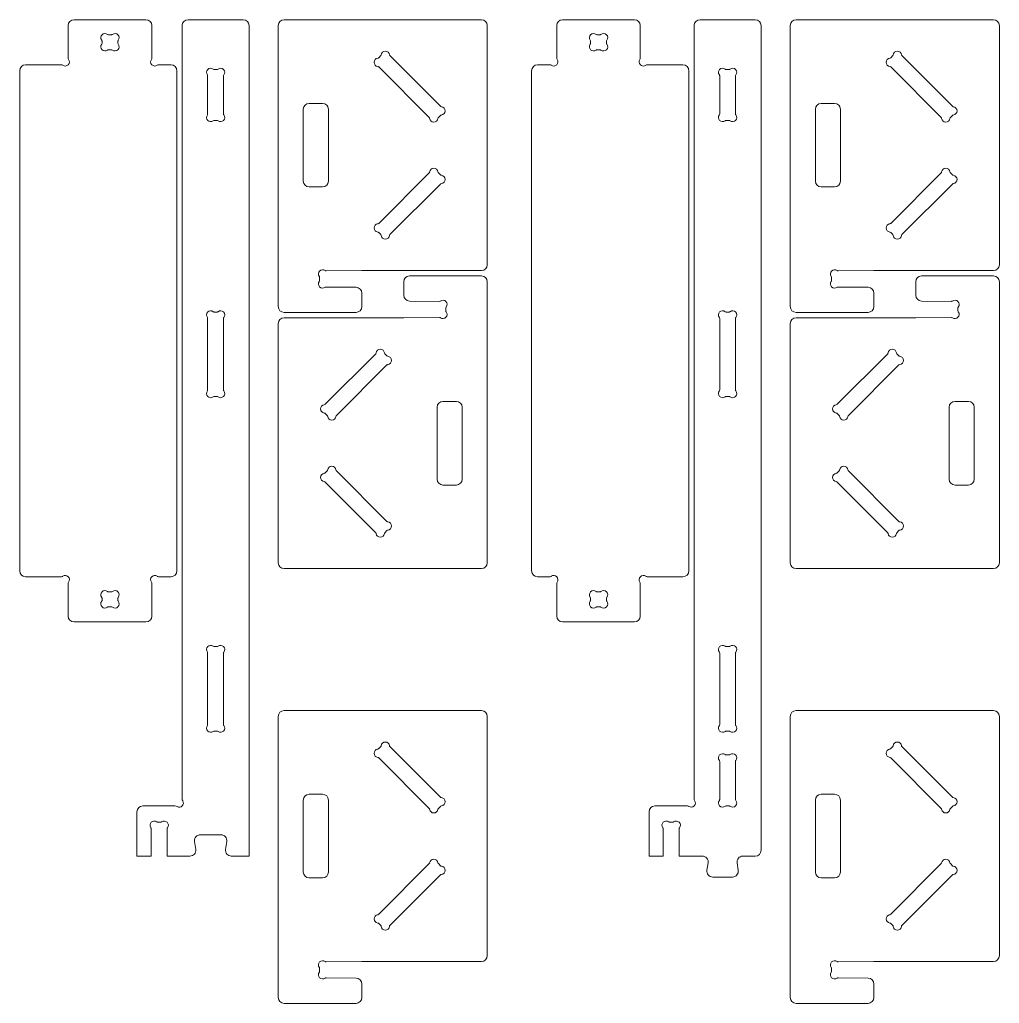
# Model space of a CAD drawing. Header units: millimetres. Extents: x 24 to 2420, y 24 to 1200.
# Drawn here: x 1249 to 2420, y 24 to 1200 of the extents above; entities that cross this region are included whole.
import ezdxf

# ---------------------------------------------------------------- set-up
doc = ezdxf.new("R2010")
doc.units = ezdxf.units.MM

msp = doc.modelspace()

# ---------------------------------------------------------------- linework, layer by layer
at = {"color": 7, "linetype": 'Continuous', "lineweight": 15}
for p, q in [((1399.9, 1199.9), (1313.9, 1199.9)), ((1516.2, 1199.9), (1450.2, 1199.9)), ((1801.1, 1199.9), (1565.1, 1199.9)), ((1898.1, 1199.9), (1984.1, 1199.9)), ((2128.5, 1199.9), (2062.5, 1199.9)), ((2413.4, 1199.9), (2177.4, 1199.9)), ((1306.9, 1192.9), (1306.9, 1153.9)), ((1406.9, 1153.9), (1406.9, 1192.9)), ((1443.2, 268.7), (1443.2, 1192.9)), ((1523.2, 199.9), (1523.2, 1192.9)), ((1558.1, 1192.9), (1558.1, 856.9)), ((1808.1, 906.9), (1808.1, 1192.9)), ((1891.1, 1153.9), (1891.1, 1192.9)), ((1991.1, 1192.9), (1991.1, 1153.9)), ((2055.5, 267.9), (2055.5, 1192.9)), ((2135.5, 206.9), (2135.5, 1192.9)), ((2170.4, 1192.9), (2170.4, 856.9)), ((2420.4, 906.9), (2420.4, 1192.9)), ((1358.6, 1181.9), (1355.1, 1181.9)), ((1939.4, 1181.9), (1942.9, 1181.9)), ((1347.4, 1174.2), (1347.4, 1171.7)), ((1366.4, 1171.7), (1366.4, 1174.2)), ((1931.6, 1171.7), (1931.6, 1174.2)), ((1950.6, 1174.2), (1950.6, 1171.7)), ((1355.1, 1163.9), (1358.6, 1163.9)), ((1680.7, 1156.9), (1678.2, 1154.4)), ((1752.1, 1096.4), (1691.6, 1156.9)), ((1942.9, 1163.9), (1939.4, 1163.9)), ((2292.9, 1156.9), (2290.5, 1154.4)), ((2364.3, 1096.4), (2303.9, 1156.9)), ((1298.9, 1145.9), (1255.9, 1145.9)), ((1429.9, 1145.9), (1414.9, 1145.9)), ((1678.2, 1143.4), (1738.7, 1083)), ((1868.1, 1145.9), (1883.2, 1145.9)), ((1999.1, 1145.9), (2042.1, 1145.9)), ((2290.5, 1143.4), (2350.9, 1083)), ((1248.9, 1138.9), (1248.9, 540.9)), ((1436.9, 540.9), (1436.9, 1138.9)), ((1473.7, 1087.2), (1473.7, 1132.7)), ((1481.5, 1140.4), (1485, 1140.4)), ((1492.7, 1132.7), (1492.7, 1087.2)), ((1861.1, 1138.9), (1861.1, 540.9)), ((2049.1, 540.9), (2049.1, 1138.9)), ((2086, 1087.2), (2086, 1132.7)), ((2093.7, 1140.4), (2097.2, 1140.4)), ((2105, 1132.7), (2105, 1087.2)), ((1611.1, 1099.9), (1595.1, 1099.9)), ((2223.4, 1099.9), (2207.4, 1099.9)), ((1588.1, 1092.9), (1588.1, 1006.9)), ((1618.1, 1006.9), (1618.1, 1092.9)), ((1749.6, 1083), (1752.1, 1085.4)), ((2200.4, 1092.9), (2200.4, 1006.9)), ((2230.4, 1006.9), (2230.4, 1092.9)), ((2361.9, 1083), (2364.3, 1085.4)), ((1485, 1079.4), (1481.5, 1079.4)), ((2097.2, 1079.4), (2093.7, 1079.4)), ((1738.7, 1016.9), (1678.2, 956.4)), ((1752.1, 1014.4), (1749.6, 1016.9)), ((2350.9, 1016.9), (2290.5, 956.4)), ((2364.3, 1014.4), (2361.9, 1016.9)), ((1595.1, 999.9), (1611.1, 999.9)), ((1691.6, 943), (1752.1, 1003.4)), ((2207.4, 999.9), (2223.4, 999.9)), ((2303.9, 943), (2364.3, 1003.4)), ((1678.2, 945.4), (1680.7, 943)), ((2290.5, 945.4), (2292.9, 943)), ((1658.1, 899.9), (1615.3, 899.5)), ((1658.1, 899.9), (1801.1, 899.9)), ((2270.4, 899.9), (2227.6, 899.5)), ((2270.4, 899.9), (2413.4, 899.9)), ((1607.6, 891.7), (1607.6, 888.2)), ((1708.1, 886.6), (1708.1, 870.5)), ((1801.1, 893.6), (1715.1, 893.6)), ((1808.1, 550.6), (1808.1, 886.6)), ((2219.9, 891.7), (2219.9, 888.2)), ((2320.4, 886.6), (2320.4, 870.5)), ((2413.4, 893.6), (2327.4, 893.6)), ((2420.4, 550.6), (2420.4, 886.6)), ((1615.3, 880.3), (1651.2, 880)), ((1658.1, 856.9), (1658.1, 873)), ((2227.6, 880.3), (2263.5, 880)), ((2270.4, 856.9), (2270.4, 873)), ((1751, 863.1), (1715.1, 863.5)), ((2363.2, 863.1), (2327.3, 863.5)), ((1481.5, 850.4), (1485, 850.4)), ((1565.1, 849.9), (1651.1, 849.9)), ((1758.6, 851.8), (1758.6, 855.3)), ((2093.7, 850.4), (2097.2, 850.4)), ((2177.4, 849.9), (2263.4, 849.9)), ((2370.9, 851.8), (2370.9, 855.3)), ((1473.7, 757.2), (1473.7, 842.7)), ((1492.7, 842.7), (1492.7, 757.2)), ((1558.1, 836.6), (1558.1, 550.6)), ((1708.1, 843.6), (1565.1, 843.6)), ((1708.1, 843.6), (1751, 844)), ((2086, 757.2), (2086, 842.7)), ((2105, 842.7), (2105, 757.2)), ((2170.4, 836.6), (2170.4, 550.6)), ((2320.4, 843.6), (2177.4, 843.6)), ((2320.4, 843.6), (2363.2, 844)), ((1674.7, 800.5), (1614.2, 740.1)), ((1688.1, 798), (1685.6, 800.5)), ((2286.9, 800.5), (2226.5, 740.1)), ((2300.3, 798), (2297.9, 800.5)), ((1627.6, 726.6), (1688.1, 787.1)), ((2239.9, 726.6), (2300.3, 787.1)), ((1485, 749.4), (1481.5, 749.4)), ((1771.1, 743.6), (1755.1, 743.6)), ((2097.2, 749.4), (2093.7, 749.4)), ((2383.4, 743.6), (2367.4, 743.6)), ((1748.1, 736.6), (1748.1, 650.6)), ((1778.1, 650.6), (1778.1, 736.6)), ((2360.4, 736.6), (2360.4, 650.6)), ((2390.4, 650.6), (2390.4, 736.6)), ((1614.2, 729.1), (1616.7, 726.6)), ((2226.5, 729.1), (2228.9, 726.6)), ((1616.7, 660.5), (1614.2, 658)), ((1688.1, 600.1), (1627.6, 660.5)), ((2228.9, 660.5), (2226.5, 658)), ((2300.3, 600.1), (2239.9, 660.5)), ((1614.2, 647.1), (1674.7, 586.6)), ((2226.5, 647.1), (2286.9, 586.6)), ((1755.1, 643.6), (1771.1, 643.6)), ((2367.4, 643.6), (2383.4, 643.6)), ((1685.6, 586.6), (1688.1, 589.1)), ((2297.9, 586.6), (2300.3, 589.1)), ((1565.1, 543.6), (1801.1, 543.6)), ((2177.4, 543.6), (2413.4, 543.6)), ((1298.9, 533.9), (1255.9, 533.9)), ((1429.9, 533.9), (1414.9, 533.9)), ((1868.1, 533.9), (1883.2, 533.9)), ((1999.1, 533.9), (2042.1, 533.9)), ((1306.9, 486.9), (1306.9, 525.9)), ((1406.9, 525.9), (1406.9, 486.9)), ((1891.1, 525.9), (1891.1, 486.9)), ((1991.1, 486.9), (1991.1, 525.9)), ((1347.4, 505.7), (1347.4, 508.2)), ((1355.1, 515.9), (1358.6, 515.9)), ((1366.4, 508.2), (1366.4, 505.7)), ((1931.6, 508.2), (1931.6, 505.7)), ((1942.9, 515.9), (1939.4, 515.9)), ((1950.6, 505.7), (1950.6, 508.2)), ((1358.6, 497.9), (1355.1, 497.9)), ((1939.4, 497.9), (1942.9, 497.9)), ((1399.9, 479.9), (1313.9, 479.9)), ((1898.1, 479.9), (1984.1, 479.9)), ((1481.5, 450.4), (1485, 450.4)), ((2093.7, 450.4), (2097.2, 450.4)), ((1473.7, 357.2), (1473.7, 442.7)), ((1492.7, 442.7), (1492.7, 357.2)), ((2086, 357.2), (2086, 442.7)), ((2105, 442.7), (2105, 357.2)), ((1558.1, 366.9), (1558.1, 30.9)), ((1801.1, 373.9), (1565.1, 373.9)), ((1808.1, 80.9), (1808.1, 366.9)), ((2170.4, 366.9), (2170.4, 30.9)), ((2413.4, 373.9), (2177.4, 373.9)), ((2420.4, 80.9), (2420.4, 366.9)), ((1485, 349.4), (1481.5, 349.4)), ((2097.2, 349.4), (2093.7, 349.4)), ((1680.7, 330.9), (1678.2, 328.4)), ((1752.1, 270.4), (1691.6, 330.9)), ((2292.9, 330.9), (2290.5, 328.4)), ((2364.3, 270.4), (2303.9, 330.9)), ((2093.7, 320.9), (2097.2, 320.9)), ((1678.2, 317.4), (1738.7, 257)), ((2086, 267.7), (2086, 313.2)), ((2105, 313.2), (2105, 267.7)), ((2290.5, 317.4), (2350.9, 257)), ((1611.1, 273.9), (1595.1, 273.9)), ((2223.4, 273.9), (2207.4, 273.9)), ((1434.5, 259.9), (1396.2, 259.9)), ((1588.1, 266.9), (1588.1, 180.9)), ((1618.1, 180.9), (1618.1, 266.9)), ((1749.6, 257), (1752.1, 259.4)), ((2047.5, 259.9), (2008.5, 259.9)), ((2097.2, 259.9), (2093.7, 259.9)), ((2200.4, 266.9), (2200.4, 180.9)), ((2230.4, 180.9), (2230.4, 266.9)), ((2361.9, 257), (2364.3, 259.4)), ((1389.2, 252.9), (1389.2, 199.9)), ((2001.5, 252.9), (2001.5, 199.9)), ((1414, 240.4), (1417.5, 240.4)), ((2026.2, 240.4), (2029.7, 240.4)), ((1406.2, 199.9), (1406.2, 232.7)), ((1425.2, 232.7), (1425.2, 199.9)), ((1489.6, 225.4), (1464.9, 225.4)), ((2018.5, 199.9), (2018.5, 232.7)), ((2037.5, 232.7), (2037.5, 199.9)), ((1459.4, 208), (1458, 217.3)), ((1495, 208), (1496.5, 217.3)), ((1406.2, 199.9), (1389.2, 199.9)), ((1452.5, 199.9), (1425.2, 199.9)), ((1523.2, 199.9), (1502, 199.9)), ((1738.7, 190.9), (1678.2, 130.4)), ((1752.1, 188.4), (1749.6, 190.9)), ((2018.5, 199.9), (2001.5, 199.9)), ((2065.3, 199.9), (2037.5, 199.9)), ((2072.2, 191.8), (2070.8, 183)), ((2106.8, 191.8), (2108.2, 183)), ((2128.5, 199.9), (2113.7, 199.9)), ((2350.9, 190.9), (2290.5, 130.4)), ((2364.3, 188.4), (2361.9, 190.9)), ((1691.6, 117), (1752.1, 177.4)), ((2303.9, 117), (2364.3, 177.4)), ((1595.1, 173.9), (1611.1, 173.9)), ((2101.3, 174.9), (2077.7, 174.9)), ((2207.4, 173.9), (2223.4, 173.9)), ((1678.2, 119.4), (1680.7, 117)), ((2290.5, 119.4), (2292.9, 117)), ((1658.1, 73.9), (1615.3, 73.5)), ((1658.1, 73.9), (1801.1, 73.9)), ((2270.4, 73.9), (2227.6, 73.5)), ((2270.4, 73.9), (2413.4, 73.9)), ((1607.6, 65.7), (1607.6, 62.2)), ((2219.9, 65.7), (2219.9, 62.2)), ((1615.3, 54.3), (1651.2, 54)), ((2227.6, 54.3), (2263.5, 54)), ((1658.1, 30.9), (1658.1, 47)), ((2270.4, 30.9), (2270.4, 47)), ((1565.1, 23.9), (1651.1, 23.9)), ((2177.4, 23.9), (2263.4, 23.9))]:
    msp.add_line(p, q, dxfattribs=at)
for centre, radius, start, end in [((1313.9, 1192.9), 7, 90, 180), ((1399.9, 1192.9), 7, 0, 90), ((1450.2, 1192.9), 7, 90, 180), ((1516.2, 1192.9), 7, 0, 90), ((1565.1, 1192.9), 7, 90, 180), ((1801.1, 1192.9), 7, 0, 90), ((1898.1, 1192.9), 7, 90, 180), ((1984.1, 1192.9), 7, 0, 90), ((2062.5, 1192.9), 7, 90, 180), ((2128.5, 1192.9), 7, 0, 90), ((2177.4, 1192.9), 7, 90, 180), ((2413.4, 1192.9), 7, 0, 90), ((1350.9, 1178.4), 5, 51.6871, 218.3129), ((1355.1, 1183.7), 1.8, 231.6871, 270), ((1358.6, 1183.7), 1.8, 270, 308.3129), ((1362.9, 1178.4), 5, 321.6871, 128.3129), ((1935.2, 1178.4), 5, 51.6871, 218.3129), ((1939.4, 1183.7), 1.8, 231.6871, 270), ((1942.9, 1183.7), 1.8, 270, 308.3129), ((1947.1, 1178.4), 5, 321.6871, 128.3129), ((1350.9, 1167.5), 5, 141.6871, 308.3129), ((1345.6, 1174.2), 1.8, 0, 38.3129), ((1345.6, 1171.7), 1.8, 321.6871, 0), ((1362.9, 1167.5), 5, 231.6871, 38.3129), ((1368.2, 1174.2), 1.8, 141.6871, 180), ((1368.2, 1171.7), 1.8, 180, 218.3129), ((1935.2, 1167.5), 5, 141.6871, 308.3129), ((1929.8, 1174.2), 1.8, 0, 38.3129), ((1929.8, 1171.7), 1.8, 321.6871, 0), ((1947.1, 1167.5), 5, 231.6871, 38.3129), ((1952.4, 1174.2), 1.8, 141.6871, 180), ((1952.4, 1171.7), 1.8, 180, 218.3129), ((1309.4, 1153.9), 2.5, 180, 216.4151), ((1355.1, 1162.1), 1.8, 90, 128.3129), ((1358.6, 1162.1), 1.8, 51.6871, 90), ((1404.4, 1153.9), 2.5, 323.5849, 0), ((1677.7, 1148.9), 5, 96.6871, 263.3129), ((1676.9, 1155.7), 1.8, 276.6871, 315), ((1679.4, 1158.1), 1.8, 315, 353.3129), ((1686.2, 1157.3), 5, 6.6871, 173.3129), ((1692.9, 1158.1), 1.8, 186.6871, 225), ((1893.6, 1153.9), 2.5, 180, 216.4151), ((1939.4, 1162.1), 1.8, 90, 128.3129), ((1942.9, 1162.1), 1.8, 51.6871, 90), ((1988.6, 1153.9), 2.5, 323.5849, 0), ((2290, 1148.9), 5, 96.6871, 263.3129), ((2289.2, 1155.7), 1.8, 276.6871, 315), ((2291.7, 1158.1), 1.8, 315, 353.3129), ((2298.4, 1157.3), 5, 6.6871, 173.3129), ((2305.2, 1158.1), 1.8, 186.6871, 225), ((1255.9, 1138.9), 7, 90, 180), ((1298.9, 1143.4), 2.5, 53.5849, 90), ((1303.4, 1149.5), 5, 233.5849, 36.4151), ((1410.4, 1149.5), 5, 143.5849, 306.4151), ((1414.9, 1143.4), 2.5, 90, 126.4151), ((1429.9, 1138.9), 7, 0, 90), ((1477.3, 1136.9), 5, 51.6871, 218.3129), ((1481.5, 1142.2), 1.8, 231.6871, 270), ((1485, 1142.2), 1.8, 270, 308.3129), ((1489.2, 1136.9), 5, 321.6871, 128.3129), ((1676.9, 1142.2), 1.8, 45, 83.3129), ((1868.1, 1138.9), 7, 90, 180), ((1883.2, 1143.4), 2.5, 53.5849, 90), ((1887.6, 1149.5), 5, 233.5849, 36.4151), ((1994.7, 1149.5), 5, 143.5849, 306.4151), ((1999.1, 1143.4), 2.5, 90, 126.4151), ((2042.1, 1138.9), 7, 360, 90), ((2089.5, 1136.9), 5, 51.6871, 218.3129), ((2093.7, 1142.2), 1.8, 231.6871, 270), ((2097.2, 1142.2), 1.8, 270, 308.3129), ((2101.5, 1136.9), 5, 321.6871, 128.3129), ((2289.2, 1142.2), 1.8, 45, 83.3129), ((1471.9, 1132.7), 1.8, 0, 38.3129), ((1494.5, 1132.7), 1.8, 141.6871, 180), ((2084.2, 1132.7), 1.8, 0, 38.3129), ((2106.8, 1132.7), 1.8, 141.6871, 180), ((1595.1, 1092.9), 7, 90, 180), ((1611.1, 1092.9), 7, 0, 90), ((1753.4, 1097.7), 1.8, 225, 263.3129), ((1752.6, 1090.9), 5, 276.6871, 83.3129), ((2207.4, 1092.9), 7, 90, 180), ((2223.4, 1092.9), 7, 0, 90), ((2365.6, 1097.7), 1.8, 225, 263.3129), ((2364.8, 1090.9), 5, 276.6871, 83.3129), ((1477.3, 1083), 5, 141.6871, 308.3129), ((1471.9, 1087.2), 1.8, 321.6871, 0), ((1489.2, 1083), 5, 231.6871, 38.3129), ((1494.5, 1087.2), 1.8, 180, 218.3129), ((1737.4, 1081.7), 1.8, 6.6871, 45), ((1750.9, 1081.7), 1.8, 135, 173.3129), ((1753.4, 1084.2), 1.8, 96.6871, 135), ((2089.5, 1083), 5, 141.6871, 308.3129), ((2084.2, 1087.2), 1.8, 321.6871, 0), ((2101.5, 1083), 5, 231.6871, 38.3129), ((2106.8, 1087.2), 1.8, 180, 218.3129), ((2349.6, 1081.7), 1.8, 6.6871, 45), ((2363.1, 1081.7), 1.8, 135, 173.3129), ((2365.6, 1084.2), 1.8, 96.6871, 135), ((1481.5, 1077.6), 1.8, 90, 128.3129), ((1485, 1077.6), 1.8, 51.6871, 90), ((1744.1, 1082.5), 5, 186.6871, 353.3129), ((2093.7, 1077.6), 1.8, 90, 128.3129), ((2097.2, 1077.6), 1.8, 51.6871, 90), ((2356.4, 1082.5), 5, 186.6871, 353.3129), ((1737.4, 1018.1), 1.8, 315, 353.3129), ((1744.1, 1017.3), 5, 6.6871, 173.3129), ((1750.9, 1018.1), 1.8, 186.6871, 225), ((1753.4, 1015.7), 1.8, 225, 263.3129), ((1752.6, 1008.9), 5, 276.6871, 83.3129), ((2349.6, 1018.1), 1.8, 315, 353.3129), ((2356.4, 1017.3), 5, 6.6871, 173.3129), ((2363.1, 1018.1), 1.8, 186.6871, 225), ((2365.6, 1015.7), 1.8, 225, 263.3129), ((2364.8, 1008.9), 5, 276.6871, 83.3129), ((1595.1, 1006.9), 7, 180, 270), ((1611.1, 1006.9), 7, 270, 0), ((1753.4, 1002.2), 1.8, 96.6871, 135), ((2207.4, 1006.9), 7, 180, 270), ((2223.4, 1006.9), 7, 270, 0), ((2365.6, 1002.2), 1.8, 96.6871, 135), ((1677.7, 950.9), 5, 96.6871, 263.3129), ((1676.9, 957.7), 1.8, 276.6871, 315), ((2290, 950.9), 5, 96.6871, 263.3129), ((2289.2, 957.7), 1.8, 276.6871, 315), ((1676.9, 944.2), 1.8, 45, 83.3129), ((1679.4, 941.7), 1.8, 6.6871, 45), ((1686.2, 942.5), 5, 186.6871, 353.3129), ((1692.9, 941.7), 1.8, 135, 173.3129), ((2289.2, 944.2), 1.8, 45, 83.3129), ((2291.7, 941.7), 1.8, 6.6871, 45), ((2298.4, 942.5), 5, 186.6871, 353.3129), ((2305.2, 941.7), 1.8, 135, 173.3129), ((1801.1, 906.9), 7, 270, 0), ((2413.4, 906.9), 7, 270, 0), ((1611.2, 895.9), 5, 52.7303, 218.3129), ((1615.3, 901.3), 1.8, 232.7303, 270.5673), ((2223.4, 895.9), 5, 52.7303, 218.3129), ((2227.6, 901.3), 1.8, 232.7303, 270.5673), ((1611.2, 884), 5, 141.6871, 307.2697), ((1605.8, 891.7), 1.8, 0, 38.3129), ((1605.8, 888.2), 1.8, 321.6871, 0), ((1715.1, 886.6), 7, 90, 180), ((1801.1, 886.6), 7, 0, 90), ((2223.4, 884), 5, 141.6871, 307.2697), ((2218.1, 891.7), 1.8, 0, 38.3129), ((2218.1, 888.2), 1.8, 321.6871, 0), ((2327.4, 886.6), 7, 90, 180), ((2413.4, 886.6), 7, 0, 90), ((1615.3, 878.5), 1.8, 89.4327, 127.2697), ((1651.1, 873), 7, 0, 89.4327), ((1715.1, 870.5), 7, 180, 269.4327), ((2227.6, 878.5), 1.8, 89.4327, 127.2697), ((2263.4, 873), 7, 0, 89.4327), ((2327.4, 870.5), 7, 180, 269.4327), ((1751, 864.9), 1.8, 269.4327, 307.2697), ((1755.1, 859.5), 5, 321.6871, 127.2697), ((2363.2, 864.9), 1.8, 269.4327, 307.2697), ((2367.4, 859.5), 5, 321.6871, 127.2697), ((1477.3, 846.9), 5, 51.6871, 218.3129), ((1481.5, 852.2), 1.8, 231.6871, 270), ((1485, 852.2), 1.8, 270, 308.3129), ((1489.2, 846.9), 5, 321.6871, 128.3129), ((1565.1, 856.9), 7, 180, 270), ((1651.1, 856.9), 7, 270, 0), ((1755.1, 847.6), 5, 232.7303, 38.3129), ((1760.4, 855.3), 1.8, 141.6871, 180), ((1760.4, 851.8), 1.8, 180, 218.3129), ((2089.5, 846.9), 5, 51.6871, 218.3129), ((2093.7, 852.2), 1.8, 231.6871, 270), ((2097.2, 852.2), 1.8, 270, 308.3129), ((2101.5, 846.9), 5, 321.6871, 128.3129), ((2177.4, 856.9), 7, 180, 270), ((2263.4, 856.9), 7, 270, 0), ((2367.4, 847.6), 5, 232.7303, 38.3129), ((2372.7, 855.3), 1.8, 141.6871, 180), ((2372.7, 851.8), 1.8, 180, 218.3129), ((1471.9, 842.7), 1.8, 0, 38.3129), ((1494.5, 842.7), 1.8, 141.6871, 180), ((1565.1, 836.6), 7, 90, 180), ((1751, 842.2), 1.8, 52.7303, 90.5673), ((2084.2, 842.7), 1.8, 0, 38.3129), ((2106.8, 842.7), 1.8, 141.6871, 180), ((2177.4, 836.6), 7, 90, 180), ((2363.2, 842.2), 1.8, 52.7303, 90.5673), ((1673.4, 801.8), 1.8, 315, 353.3129), ((1680.1, 801), 5, 6.6871, 173.3129), ((1686.9, 801.8), 1.8, 186.6871, 225), ((2285.6, 801.8), 1.8, 315, 353.3129), ((2292.4, 801), 5, 6.6871, 173.3129), ((2299.1, 801.8), 1.8, 186.6871, 225), ((1689.4, 799.3), 1.8, 225, 263.3129), ((1688.6, 792.6), 5, 276.6871, 83.3129), ((2301.6, 799.3), 1.8, 225, 263.3129), ((2300.8, 792.6), 5, 276.6871, 83.3129), ((1689.4, 785.8), 1.8, 96.6871, 135), ((2301.6, 785.8), 1.8, 96.6871, 135), ((1477.3, 753), 5, 141.6871, 308.3129), ((1471.9, 757.2), 1.8, 321.6871, 0), ((1489.2, 753), 5, 231.6871, 38.3129), ((1494.5, 757.2), 1.8, 180, 218.3129), ((2089.5, 753), 5, 141.6871, 308.3129), ((2084.2, 757.2), 1.8, 321.6871, 0), ((2101.5, 753), 5, 231.6871, 38.3129), ((2106.8, 757.2), 1.8, 180, 218.3129), ((1481.5, 747.6), 1.8, 90, 128.3129), ((1485, 747.6), 1.8, 51.6871, 90), ((1755.1, 736.6), 7, 90, 180), ((1771.1, 736.6), 7, 0, 90), ((2093.7, 747.6), 1.8, 90, 128.3129), ((2097.2, 747.6), 1.8, 51.6871, 90), ((2367.4, 736.6), 7, 90, 180), ((2383.4, 736.6), 7, 0, 90), ((1613.7, 734.6), 5, 96.6871, 263.3129), ((1612.9, 741.3), 1.8, 276.6871, 315), ((1612.9, 727.8), 1.8, 45, 83.3129), ((2226, 734.6), 5, 96.6871, 263.3129), ((2225.2, 741.3), 1.8, 276.6871, 315), ((2225.2, 727.8), 1.8, 45, 83.3129), ((1615.4, 725.4), 1.8, 6.6871, 45), ((1622.2, 726.1), 5, 186.6871, 353.3129), ((1628.9, 725.4), 1.8, 135, 173.3129), ((2227.7, 725.4), 1.8, 6.6871, 45), ((2234.4, 726.1), 5, 186.6871, 353.3129), ((2241.2, 725.4), 1.8, 135, 173.3129), ((1615.4, 661.8), 1.8, 315, 353.3129), ((1622.2, 661), 5, 6.6871, 173.3129), ((1628.9, 661.8), 1.8, 186.6871, 225), ((2227.7, 661.8), 1.8, 315, 353.3129), ((2234.4, 661), 5, 6.6871, 173.3129), ((2241.2, 661.8), 1.8, 186.6871, 225), ((1613.7, 652.6), 5, 96.6871, 263.3129), ((1612.9, 659.3), 1.8, 276.6871, 315), ((1612.9, 645.8), 1.8, 45, 83.3129), ((1755.1, 650.6), 7, 180, 270), ((1771.1, 650.6), 7, 270, 0), ((2226, 652.6), 5, 96.6871, 263.3129), ((2225.2, 659.3), 1.8, 276.6871, 315), ((2225.2, 645.8), 1.8, 45, 83.3129), ((2367.4, 650.6), 7, 180, 270), ((2383.4, 650.6), 7, 270, 0), ((1689.4, 601.3), 1.8, 225, 263.3129), ((2301.6, 601.3), 1.8, 225, 263.3129), ((1689.4, 587.8), 1.8, 96.6871, 135), ((1688.6, 594.6), 5, 276.6871, 83.3129), ((2301.6, 587.8), 1.8, 96.6871, 135), ((2300.8, 594.6), 5, 276.6871, 83.3129), ((1673.4, 585.4), 1.8, 6.6871, 45), ((1680.1, 586.1), 5, 186.6871, 353.3129), ((1686.9, 585.4), 1.8, 135, 173.3129), ((2285.6, 585.4), 1.8, 6.6871, 45), ((2292.4, 586.1), 5, 186.6871, 353.3129), ((2299.1, 585.4), 1.8, 135, 173.3129), ((1565.1, 550.6), 7, 180, 270), ((1801.1, 550.6), 7, 270, 0), ((2177.4, 550.6), 7, 180, 270), ((2413.4, 550.6), 7, 270, 0), ((1255.9, 540.9), 7, 180, 270), ((1298.9, 536.4), 2.5, 270, 306.4151), ((1303.4, 530.4), 5, 323.5849, 126.4151), ((1410.4, 530.4), 5, 53.5849, 216.4151), ((1414.9, 536.4), 2.5, 233.5849, 270), ((1429.9, 540.9), 7, 270, 0), ((1868.1, 540.9), 7, 180, 270), ((1883.2, 536.4), 2.5, 270, 306.4151), ((1887.6, 530.4), 5, 323.5849, 126.4151), ((1994.7, 530.4), 5, 53.5849, 216.4151), ((1999.1, 536.4), 2.5, 233.5849, 270), ((2042.1, 540.9), 7, 270, 0), ((1309.4, 525.9), 2.5, 143.5849, 180), ((1404.4, 525.9), 2.5, 0, 36.4151), ((1893.6, 525.9), 2.5, 143.5849, 180), ((1988.6, 525.9), 2.5, 0, 36.4151), ((1350.9, 512.4), 5, 51.6871, 218.3129), ((1345.6, 508.2), 1.8, 0, 38.3129), ((1355.1, 517.7), 1.8, 231.6871, 270), ((1358.6, 517.7), 1.8, 270, 308.3129), ((1362.9, 512.4), 5, 321.6871, 128.3129), ((1368.2, 508.2), 1.8, 141.6871, 180), ((1935.2, 512.4), 5, 51.6871, 218.3129), ((1929.8, 508.2), 1.8, 0, 38.3129), ((1939.4, 517.7), 1.8, 231.6871, 270), ((1942.9, 517.7), 1.8, 270, 308.3129), ((1947.1, 512.4), 5, 321.6871, 128.3129), ((1952.4, 508.2), 1.8, 141.6871, 180), ((1350.9, 501.5), 5, 141.6871, 308.3129), ((1345.6, 505.7), 1.8, 321.6871, 0), ((1355.1, 496.1), 1.8, 90, 128.3129), ((1358.6, 496.1), 1.8, 51.6871, 90), ((1362.9, 501.5), 5, 231.6871, 38.3129), ((1368.2, 505.7), 1.8, 180, 218.3129), ((1935.2, 501.5), 5, 141.6871, 308.3129), ((1929.8, 505.7), 1.8, 321.6871, 0), ((1939.4, 496.1), 1.8, 90, 128.3129), ((1942.9, 496.1), 1.8, 51.6871, 90), ((1947.1, 501.5), 5, 231.6871, 38.3129), ((1952.4, 505.7), 1.8, 180, 218.3129), ((1313.9, 486.9), 7, 180, 270), ((1399.9, 486.9), 7, 270, 0), ((1898.1, 486.9), 7, 180, 270), ((1984.1, 486.9), 7, 270, 0), ((1477.3, 446.9), 5, 51.6871, 218.3129), ((1481.5, 452.2), 1.8, 231.6871, 270), ((1485, 452.2), 1.8, 270, 308.3129), ((1489.2, 446.9), 5, 321.6871, 128.3129), ((2089.5, 446.9), 5, 51.6871, 218.3129), ((2093.7, 452.2), 1.8, 231.6871, 270), ((2097.2, 452.2), 1.8, 270, 308.3129), ((2101.5, 446.9), 5, 321.6871, 128.3129), ((1471.9, 442.7), 1.8, 0, 38.3129), ((1494.5, 442.7), 1.8, 141.6871, 180), ((2084.2, 442.7), 1.8, 0, 38.3129), ((2106.8, 442.7), 1.8, 141.6871, 180), ((1565.1, 366.9), 7, 90, 180), ((1801.1, 366.9), 7, 0, 90), ((2177.4, 366.9), 7, 90, 180), ((2413.4, 366.9), 7, 0, 90), ((1477.3, 353), 5, 141.6871, 308.3129), ((1471.9, 357.2), 1.8, 321.6871, 0), ((1489.2, 353), 5, 231.6871, 38.3129), ((1494.5, 357.2), 1.8, 180, 218.3129), ((2089.5, 353), 5, 141.6871, 308.3129), ((2084.2, 357.2), 1.8, 321.6871, 0), ((2101.5, 353), 5, 231.6871, 38.3129), ((2106.8, 357.2), 1.8, 180, 218.3129), ((1481.5, 347.6), 1.8, 90, 128.3129), ((1485, 347.6), 1.8, 51.6871, 90), ((2093.7, 347.6), 1.8, 90, 128.3129), ((2097.2, 347.6), 1.8, 51.6871, 90), ((1679.4, 332.1), 1.8, 315, 353.3129), ((1686.2, 331.3), 5, 6.6871, 173.3129), ((1692.9, 332.1), 1.8, 186.6871, 225), ((2291.7, 332.1), 1.8, 315, 353.3129), ((2298.4, 331.3), 5, 6.6871, 173.3129), ((2305.2, 332.1), 1.8, 186.6871, 225), ((1677.7, 322.9), 5, 96.6871, 263.3129), ((1676.9, 329.7), 1.8, 276.6871, 315), ((1676.9, 316.2), 1.8, 45, 83.3129), ((2089.5, 317.4), 5, 51.6871, 218.3129), ((2093.7, 322.7), 1.8, 231.6871, 270), ((2097.2, 322.7), 1.8, 270, 308.3129), ((2101.5, 317.4), 5, 321.6871, 128.3129), ((2290, 322.9), 5, 96.6871, 263.3129), ((2289.2, 329.7), 1.8, 276.6871, 315), ((2289.2, 316.2), 1.8, 45, 83.3129), ((2084.2, 313.2), 1.8, 0, 38.3129), ((2106.8, 313.2), 1.8, 141.6871, 180), ((1595.1, 266.9), 7, 90, 180), ((1611.1, 266.9), 7, 0, 90), ((2207.4, 266.9), 7, 90, 180), ((2223.4, 266.9), 7, 0, 90), ((1396.2, 252.9), 7, 90, 180), ((1434.5, 254.9), 5, 58.6003, 90), ((1439.7, 263.5), 5, 238.6003, 31.3997), ((1448.2, 268.7), 5, 180, 211.3997), ((1753.4, 271.7), 1.8, 225, 263.3129), ((1753.4, 258.2), 1.8, 96.6871, 135), ((1752.6, 264.9), 5, 276.6871, 83.3129), ((2008.5, 252.9), 7, 90, 180), ((2047.5, 257.4), 2.5, 53.5849, 90), ((2052, 263.5), 5, 233.5849, 36.4151), ((2058, 267.9), 2.5, 180, 216.4151), ((2089.5, 263.5), 5, 141.6871, 308.3129), ((2084.2, 267.7), 1.8, 321.6871, 0), ((2093.7, 258.1), 1.8, 90, 128.3129), ((2097.2, 258.1), 1.8, 51.6871, 90), ((2101.5, 263.5), 5, 231.6871, 38.3129), ((2106.8, 267.7), 1.8, 180, 218.3129), ((2365.6, 271.7), 1.8, 225, 263.3129), ((2365.6, 258.2), 1.8, 96.6871, 135), ((2364.8, 264.9), 5, 276.6871, 83.3129), ((1737.4, 255.7), 1.8, 6.6871, 45), ((1744.1, 256.5), 5, 186.6871, 353.3129), ((1750.9, 255.7), 1.8, 135, 173.3129), ((2349.6, 255.7), 1.8, 6.6871, 45), ((2356.4, 256.5), 5, 186.6871, 353.3129), ((2363.1, 255.7), 1.8, 135, 173.3129), ((1409.8, 236.9), 5, 51.6871, 218.3129), ((1414, 242.2), 1.8, 231.6871, 270), ((1417.5, 242.2), 1.8, 270, 308.3129), ((1421.7, 236.9), 5, 321.6871, 128.3129), ((2022, 236.9), 5, 51.6871, 218.3129), ((2026.2, 242.2), 1.8, 231.6871, 270), ((2029.7, 242.2), 1.8, 270, 308.3129), ((2034, 236.9), 5, 321.6871, 128.3129), ((1404.4, 232.7), 1.8, 0, 38.3129), ((1427, 232.7), 1.8, 141.6871, 180), ((1464.9, 218.4), 7, 90, 189.0903), ((1489.6, 218.4), 7, 350.9097, 90), ((2016.7, 232.7), 1.8, 0, 38.3129), ((2039.3, 232.7), 1.8, 141.6871, 180), ((1452.5, 206.9), 7, 270, 9.0903), ((1502, 206.9), 7, 170.9097, 270), ((2128.5, 206.9), 7, 270, 0), ((1737.4, 192.1), 1.8, 315, 353.3129), ((1744.1, 191.3), 5, 6.6871, 173.3129), ((1750.9, 192.1), 1.8, 186.6871, 225), ((1753.4, 189.7), 1.8, 225, 263.3129), ((2065.3, 192.9), 7, 350.9097, 90), ((2113.7, 192.9), 7, 90, 189.0903), ((2349.6, 192.1), 1.8, 315, 353.3129), ((2356.4, 191.3), 5, 6.6871, 173.3129), ((2363.1, 192.1), 1.8, 186.6871, 225), ((2365.6, 189.7), 1.8, 225, 263.3129), ((1595.1, 180.9), 7, 180, 270), ((1611.1, 180.9), 7, 270, 0), ((1753.4, 176.2), 1.8, 96.6871, 135), ((1752.6, 182.9), 5, 276.6871, 83.3129), ((2077.7, 181.9), 7, 170.9097, 270), ((2101.3, 181.9), 7, 270, 9.0903), ((2207.4, 180.9), 7, 180, 270), ((2223.4, 180.9), 7, 270, 0), ((2365.6, 176.2), 1.8, 96.6871, 135), ((2364.8, 182.9), 5, 276.6871, 83.3129), ((1677.7, 124.9), 5, 96.6871, 263.3129), ((1676.9, 131.7), 1.8, 276.6871, 315), ((2290, 124.9), 5, 96.6871, 263.3129), ((2289.2, 131.7), 1.8, 276.6871, 315), ((1676.9, 118.2), 1.8, 45, 83.3129), ((2289.2, 118.2), 1.8, 45, 83.3129), ((1679.4, 115.7), 1.8, 6.6871, 45), ((1686.2, 116.5), 5, 186.6871, 353.3129), ((1692.9, 115.7), 1.8, 135, 173.3129), ((2291.7, 115.7), 1.8, 6.6871, 45), ((2298.4, 116.5), 5, 186.6871, 353.3129), ((2305.2, 115.7), 1.8, 135, 173.3129), ((1611.2, 69.9), 5, 52.7303, 218.3129), ((1615.3, 75.3), 1.8, 232.7303, 270.5673), ((1801.1, 80.9), 7, 270, 0), ((2223.4, 69.9), 5, 52.7303, 218.3129), ((2227.6, 75.3), 1.8, 232.7303, 270.5673), ((2413.4, 80.9), 7, 270, 0), ((1611.2, 58), 5, 141.6871, 307.2697), ((1605.8, 65.7), 1.8, 0, 38.3129), ((1605.8, 62.2), 1.8, 321.6871, 0), ((2223.4, 58), 5, 141.6871, 307.2697), ((2218.1, 65.7), 1.8, 0, 38.3129), ((2218.1, 62.2), 1.8, 321.6871, 0), ((1615.3, 52.5), 1.8, 89.4327, 127.2697), ((1651.1, 47), 7, 0, 89.4327), ((2227.6, 52.5), 1.8, 89.4327, 127.2697), ((2263.4, 47), 7, 0, 89.4327), ((1565.1, 30.9), 7, 180, 270), ((1651.1, 30.9), 7, 270, 0), ((2177.4, 30.9), 7, 180, 270), ((2263.4, 30.9), 7, 270, 0)]:
    msp.add_arc(centre, radius, start, end, dxfattribs=at)

doc.saveas('drawing.dxf')
